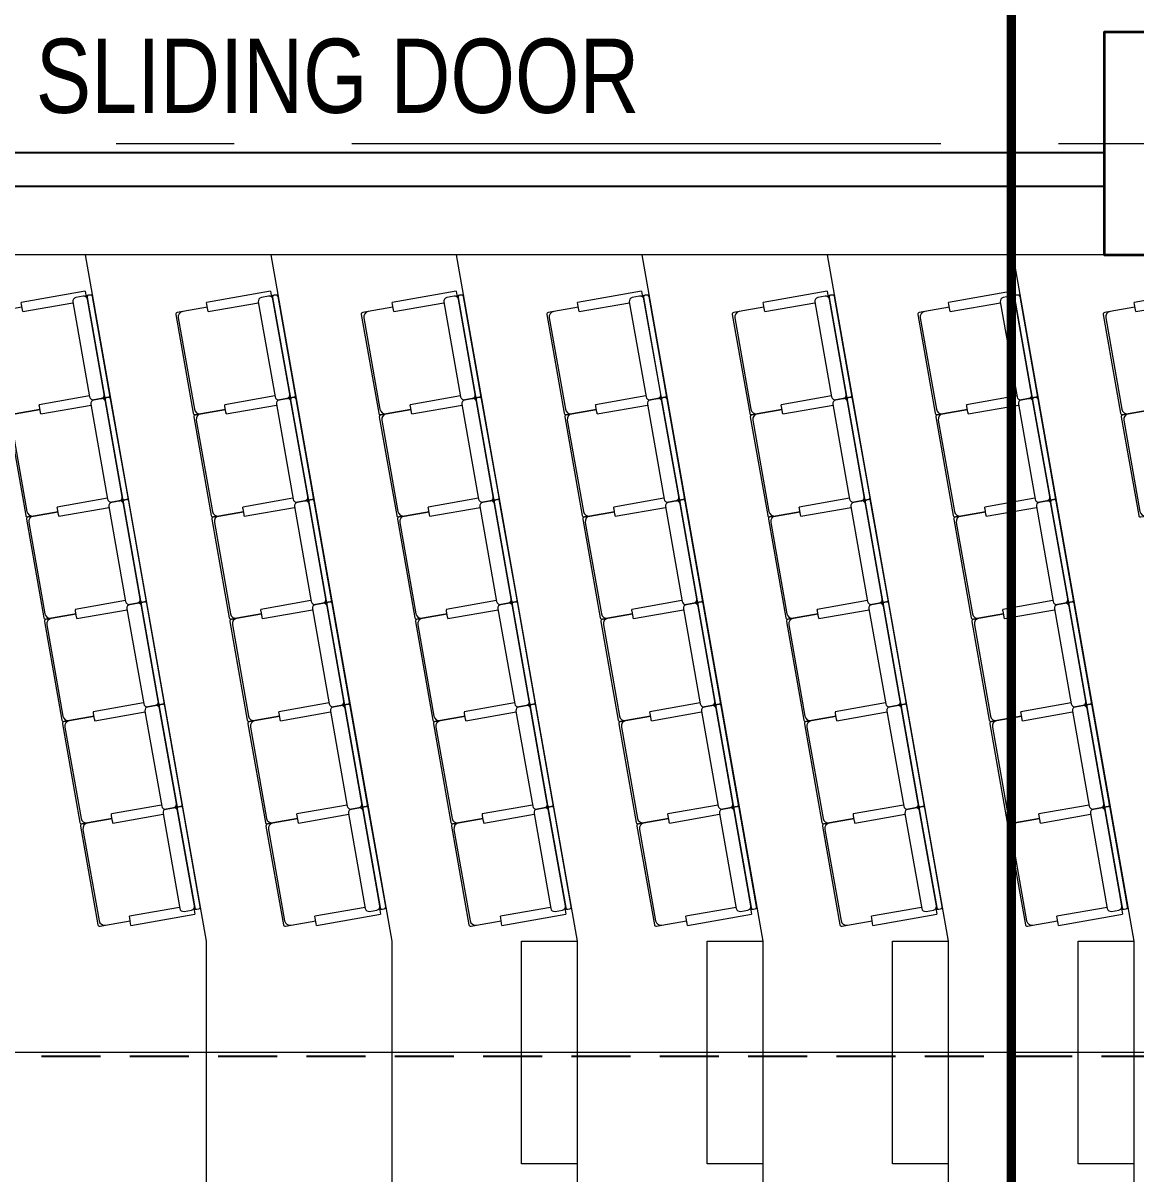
# Model space of a CAD drawing. Header units: millimetres. Extents: x 833576263 to 1668046980, y 817519639 to 1636103653.
# Drawn here: x 834008462 to 834014462, y 818074372 to 818080577 of the extents above; entities that cross this region are included whole.
import ezdxf

# ---------------------------------------------------------------- set-up
doc = ezdxf.new("R2010")
doc.units = ezdxf.units.MM
doc.header["$LTSCALE"] = 100
doc.header["$MEASUREMENT"] = 0
for name, pattern in [('R_LINE_SEC$0$CENTER', [50.8, 31.75, -6.35, 6.35, -6.35]), ('R_P_Grid$0$CENTER', [50.8, 31.75, -6.35, 6.35, -6.35]), ('R_P_LG$0$HIDDEN2', [4.7625, 3.175, -1.5875])]:
    doc.linetypes.add(name, pattern=pattern)
doc.layers.add('R_LINE_SEC$0$M-REFE', color=3, linetype='Continuous')
doc.layers.add('X-REF', color=7, linetype='Continuous')
for name, color, linetype, lineweight in [('R_P_Grid$0$RDA0251', 1, 'R_P_Grid$0$CENTER', 18), ('R_P_LG$0$RDA04011', 4, 'Continuous', 25), ('R_P_LG$0$RDA0624', 7, 'Continuous', 13), ('R_P_LG$0$RDA2202', 3, 'Continuous', 25), ('R_P_LG$0$RDA2301', 7, 'Continuous', 18), ('R_P_LG$0$RDA2804S', 2, 'Continuous', 35), ('R_P_LG$0$RDA7202', 1, 'Continuous', 13)]:
    doc.layers.add(name, color=color, linetype=linetype, lineweight=lineweight)
doc.layers.add('R_P_LG$0$D-MOE-REF', color=7, linetype='R_P_LG$0$HIDDEN2', true_color=0x9f7fff, plot=False)
doc.styles.add('R_P_LG$0$Arial', font='arial.ttf', dxfattribs={"width": 0.8})

# ---------------------------------------------------------------- blocks, each defined once
blk = doc.blocks.new('R_P_Grid')
at = {"layer": 'R_P_Grid$0$RDA0251'}
blk.add_line((833964515, 818079926.7), (834072885.2, 818079926.7), dxfattribs=at)
blk = doc.blocks.new('R_P_LG$0$P46A_FUNI_Lecture_seat - P46A_FUNI_Lecture_seat-V40-LG_F _5_000 Mpd_')
at = {"layer": 'R_P_LG$0$RDA7202'}
for p, q in [((-280, 270), (-280, 240)), ((270, 280), (-270, 280)), ((250, 270), (-250, 270)), ((280, 240), (280, 270)), ((-280, 240), (-280, 105)), ((280, 105), (280, 240)), ((-305, 105), (-305, -170)), ((-305, 105), (-303.7, 105)), ((-303.7, 105), (-302.1, 105)), ((-302.1, 105), (-297.6, 105)), ((-297.6, 105), (-295, 105)), ((-295, 105), (-265, 105)), ((-265, 105), (-262.4, 105)), ((-262.4, 105), (-260, 105)), ((-260, 105), (-257.9, 105)), ((-257.9, 105), (-255, 105)), ((-255, -170), (-255, 105)), ((255, 105), (255, -170)), ((255, 105), (257.9, 105)), ((257.9, 105), (260, 105)), ((260, 105), (262.4, 105)), ((262.4, 105), (265, 105)), ((265, 105), (295, 105)), ((295, 105), (297.6, 105)), ((297.6, 105), (300, 105)), ((300, 105), (302.1, 105)), ((302.1, 105), (303.7, 105)), ((303.7, 105), (305, 105)), ((305, -170), (305, 105)), ((260, -170), (-260, -170)), ((-273, -245), (-287, -245)), ((-280, -190), (-280, -230)), ((-280, -245), (-280, -260)), ((287, -245), (273, -245)), ((280, -230), (280, -190)), ((280, -260), (280, -245)), ((-280, -260), (-280, -270)), ((270, -250), (-270, -250)), ((-270, -280), (270, -280)), ((-260, -250), (260, -250)), ((280, -270), (280, -260))]:
    blk.add_line(p, q, dxfattribs=at)
for centre, start, end in [((-270, 270), 90, 180), ((270, 270), 0, 90), ((-270, -260), 90, 180), ((-270, -270), 180, 270), ((-270, -270), 180.00001, 270), ((270, -260), 0, 90), ((270, -270), 270, 0), ((270, -270), 285, 0)]:
    blk.add_arc(centre, 10, start, end, dxfattribs=at)
for centre, major_axis, start_param, end_param in [((-250, 240), (0, 30), 0, 1.570796), ((250, 240), (0, 30), 4.712389, 6.283185), ((-260, -190), (0, 20), 0, 1.570796), ((260, -190), (0, 20), 4.712389, 6.283185), ((-260, -230), (0, 20), 1.570796, 3.141593), ((-250, -240), (-2.5, 29.9), 1.655089, 1.953651), ((260, -230), (0, 20), 3.141593, 4.712389), ((250, -240), (6.6, 29.3), 4.490018, 4.766174)]:
    blk.add_ellipse(centre, major_axis=major_axis, ratio=1, start_param=start_param, end_param=end_param, dxfattribs=at)
blk = doc.blocks.new('R_P_LG$0$P46A_FUNI_Lecture_seat - P46A_FUNI_Lecture_seat-V44-LG_F _5_000 Mpd_')
at = {"layer": 'R_P_LG$0$RDA7202'}
for p, q in [((-280, 270), (-280, 240)), ((270, 280), (-270, 280)), ((250, 270), (-250, 270)), ((280, 240), (280, 270)), ((-280, 240), (-280, 105)), ((280, 105), (280, 240)), ((-305, 105), (-305, -170)), ((-305, 105), (-303.7, 105)), ((-303.7, 105), (-302.1, 105)), ((-302.1, 105), (-297.6, 105)), ((-297.6, 105), (-295, 105)), ((-295, 105), (-265, 105)), ((-265, 105), (-262.4, 105)), ((-262.4, 105), (-260, 105)), ((-260, 105), (-257.9, 105)), ((-257.9, 105), (-255, 105)), ((-255, -170), (-255, 105)), ((255, 105), (255, -170)), ((255, 105), (265, 105)), ((265, 105), (295, 105)), ((295, 105), (305, 105)), ((305, -245), (305, 105)), ((260, -170), (-260, -170)), ((-273, -245), (-287, -245)), ((-280, -190), (-280, -230)), ((-280, -245), (-280, -260)), ((295, -245), (273, -245)), ((280, -230), (280, -190)), ((280, -260), (280, -245)), ((305, -245), (295, -245)), ((-280, -260), (-280, -270)), ((270, -250), (-270, -250)), ((-270, -280), (270, -280)), ((-260, -250), (260, -250)), ((280, -270), (280, -260))]:
    blk.add_line(p, q, dxfattribs=at)
for centre, start, end in [((-270, 270), 90, 180), ((270, 270), 0, 90), ((-270, -260), 90, 180), ((-270, -270), 180, 270), ((-270, -270), 180.00001, 270), ((270, -260), 0, 90), ((270, -270), 270, 0), ((270, -270), 285, 0)]:
    blk.add_arc(centre, 10, start, end, dxfattribs=at)
for centre, major_axis, start_param, end_param in [((-250, 240), (0, 30), 0, 1.570796), ((250, 240), (0, 30), 4.712389, 6.283185), ((-260, -190), (0, 20), 0, 1.570796), ((260, -190), (0, 20), 4.712389, 6.283185), ((-260, -230), (0, 20), 1.570796, 3.141593), ((-250, -240), (-2.5, 29.9), 1.655089, 1.953651), ((260, -230), (0, 20), 3.141593, 4.712389), ((250, -240), (6.6, 29.3), 4.490018, 4.766174)]:
    blk.add_ellipse(centre, major_axis=major_axis, ratio=1, start_param=start_param, end_param=end_param, dxfattribs=at)
blk = doc.blocks.new('R_P_LG$0$P46A_FUNI_Lecture_seat - P46A_FUNI_Lecture_seat-V92-LG_F _5_000 Mpd_')
at = {"layer": 'R_P_LG$0$RDA7202'}
for p, q in [((-280, 270), (-280, 240)), ((270, 280), (-270, 280)), ((250, 270), (-250, 270)), ((280, 240), (280, 270)), ((-280, 240), (-280, 105)), ((280, 105), (280, 240)), ((-305, 105), (-305, -245)), ((-305, 105), (-295, 105)), ((-295, 105), (-265, 105)), ((-265, 105), (-255, 105)), ((-255, -170), (-255, 105)), ((255, 105), (255, -170)), ((255, 105), (257.9, 105)), ((257.9, 105), (260, 105)), ((260, 105), (262.4, 105)), ((262.4, 105), (265, 105)), ((265, 105), (295, 105)), ((295, 105), (297.6, 105)), ((297.6, 105), (302.1, 105)), ((302.1, 105), (303.7, 105)), ((303.7, 105), (305, 105)), ((305, -170), (305, 105)), ((260, -170), (-260, -170)), ((-295, -245), (-305, -245)), ((-273, -245), (-295, -245)), ((-280, -190), (-280, -230)), ((-280, -245), (-280, -260)), ((287, -245), (273, -245)), ((280, -230), (280, -190)), ((280, -260), (280, -245)), ((-280, -260), (-280, -270)), ((270, -250), (-270, -250)), ((-270, -280), (270, -280)), ((-260, -250), (260, -250)), ((280, -270), (280, -260))]:
    blk.add_line(p, q, dxfattribs=at)
for centre, radius, start, end in [((-270, 270), 10, 90, 180), ((270, 270), 10, 0, 90), ((-250, -240), 30, 189.65926, 206.76557), ((-270, -260), 10, 90, 180), ((-270, -270), 10, 180, 270), ((-270, -270), 10, 180, 270), ((270, -260), 10, 0, 90), ((270, -270), 10, 270, 0), ((270, -270), 10, 285, 0)]:
    blk.add_arc(centre, radius, start, end, dxfattribs=at)
for centre, major_axis, start_param, end_param in [((-250, 240), (0, 30), 0, 1.570796), ((250, 240), (0, 30), 4.712389, 6.283185), ((-260, -190), (0, 20), 0, 1.570796), ((260, -190), (0, 20), 4.712389, 6.283185), ((-260, -230), (0, 20), 1.570796, 3.141593), ((260, -230), (0, 20), 3.141593, 4.712389), ((250, -240), (6.6, 29.3), 4.490018, 4.766174)]:
    blk.add_ellipse(centre, major_axis=major_axis, ratio=1, start_param=start_param, end_param=end_param, dxfattribs=at)
blk = doc.blocks.new('R_P_LG$0$P46A_FUNI_Lecture_seat - P46A_FUNI_Lecture_seat-V95-LG_F _5_000 Mpd_')
at = {"layer": 'R_P_LG$0$RDA7202'}
for p, q in [((-280, 270), (-280, 240)), ((270, 280), (-270, 280)), ((250, 270), (-250, 270)), ((280, 240.6), (280, 270)), ((-280, 240), (-280, 105)), ((280, 105), (280, 240)), ((-305, 105), (-305, -170)), ((-305, 105), (-303.7, 105)), ((-303.7, 105), (-302.1, 105)), ((-302.1, 105), (-300, 105)), ((-300, 105), (-297.6, 105)), ((-297.6, 105), (-295, 105)), ((-295, 105), (-265, 105)), ((-265, 105), (-262.4, 105)), ((-262.4, 105), (-260, 105)), ((-260, 105), (-257.9, 105)), ((-257.9, 105), (-255, 105)), ((-255, -170), (-255, 105)), ((255, 105), (255, -170)), ((255, 105), (257.9, 105)), ((257.9, 105), (260, 105)), ((260, 105), (262.4, 105)), ((262.4, 105), (265, 105)), ((265, 105), (295, 105)), ((295, 105), (297.6, 105)), ((297.6, 105), (302.1, 105)), ((302.1, 105), (303.7, 105)), ((303.7, 105), (305, 105)), ((305, -170), (305, 105)), ((260, -170), (-260, -170)), ((-273, -245), (-287, -245)), ((-280, -190), (-280, -230)), ((-280, -245), (-280, -260)), ((287, -245), (273, -245)), ((280, -230), (280, -190)), ((280, -260), (280, -245)), ((-280, -260), (-280, -270)), ((270, -250), (-270, -250)), ((-270, -280), (270, -280)), ((-260, -250), (260, -250)), ((280, -270), (280, -260))]:
    blk.add_line(p, q, dxfattribs=at)
for centre, start, end in [((-270, 270), 90, 180), ((270, 270), 0, 90), ((-270, -260), 90, 180), ((-270, -270), 180, 270), ((-270, -270), 180.00001, 270), ((270, -260), 0, 90), ((270, -270), 270, 0), ((270, -270), 285, 0)]:
    blk.add_arc(centre, 10, start, end, dxfattribs=at)
for centre, major_axis, start_param, end_param in [((-250, 240), (0, 30), 0, 1.570796), ((250, 240), (0, 30), 4.712389, 6.283185), ((-260, -190), (0, 20), 0, 1.570796), ((260, -190), (0, 20), 4.712389, 6.283185), ((-260, -230), (0, 20), 1.570796, 3.141593), ((-250, -240), (-2.5, 29.9), 1.655089, 1.953651), ((260, -230), (0, 20), 3.141593, 4.712389), ((250, -240), (6.6, 29.3), 4.490018, 4.766174)]:
    blk.add_ellipse(centre, major_axis=major_axis, ratio=1, start_param=start_param, end_param=end_param, dxfattribs=at)
blk = doc.blocks.new('R_P_LG$0$P46A_FUNI_Lecture_seat - P46A_FUNI_Lecture_seat-V96-LG_F _5_000 Mpd_')
at = {"layer": 'R_P_LG$0$RDA7202'}
for p, q in [((-280, 270), (-280, 240.6)), ((270, 280), (-270, 280)), ((250, 270), (-250, 270)), ((280, 240), (280, 270)), ((-280, 240), (-280, 105)), ((280, 105), (280, 240)), ((-305, 105), (-305, -170)), ((-305, 105), (-303.7, 105)), ((-303.7, 105), (-302.1, 105)), ((-302.1, 105), (-300, 105)), ((-300, 105), (-297.6, 105)), ((-297.6, 105), (-295, 105)), ((-295, 105), (-265, 105)), ((-265, 105), (-262.4, 105)), ((-262.4, 105), (-260, 105)), ((-260, 105), (-257.9, 105)), ((-257.9, 105), (-255, 105)), ((-255, -170), (-255, 105)), ((255, 105), (255, -170)), ((255, 105), (257.9, 105)), ((257.9, 105), (260, 105)), ((260, 105), (262.4, 105)), ((262.4, 105), (265, 105)), ((265, 105), (295, 105)), ((295, 105), (297.6, 105)), ((297.6, 105), (302.1, 105)), ((302.1, 105), (303.7, 105)), ((303.7, 105), (305, 105)), ((305, -170), (305, 105)), ((260, -170), (-260, -170)), ((-273, -245), (-287, -245)), ((-280, -190), (-280, -230)), ((-280, -245), (-280, -260)), ((287, -245), (273, -245)), ((280, -230), (280, -190)), ((280, -260), (280, -245)), ((-280, -260), (-280, -270)), ((270, -250), (-270, -250)), ((-270, -280), (270, -280)), ((-260, -250), (260, -250)), ((280, -270), (280, -260))]:
    blk.add_line(p, q, dxfattribs=at)
for centre, start, end in [((-270, 270), 90, 180), ((270, 270), 0, 90), ((-270, -260), 90, 180), ((-270, -270), 180, 270), ((-270, -270), 180.00001, 270), ((270, -260), 0, 90), ((270, -270), 270, 0), ((270, -270), 285, 0)]:
    blk.add_arc(centre, 10, start, end, dxfattribs=at)
for centre, major_axis, start_param, end_param in [((-250, 240), (0, 30), 0, 1.570796), ((250, 240), (0, 30), 4.712389, 6.283185), ((-260, -190), (0, 20), 0, 1.570796), ((260, -190), (0, 20), 4.712389, 6.283185), ((-260, -230), (0, 20), 1.570796, 3.141593), ((-250, -240), (-2.5, 29.9), 1.655089, 1.953651), ((260, -230), (0, 20), 3.141593, 4.712389), ((250, -240), (6.6, 29.3), 4.490018, 4.766174)]:
    blk.add_ellipse(centre, major_axis=major_axis, ratio=1, start_param=start_param, end_param=end_param, dxfattribs=at)
blk = doc.blocks.new('R_P_LG$0$P46A_FUNI_Lecture_seat - P46A_FUNI_Lecture_seat-V94-LG_F _5_000 Mpd_')
at = {"layer": 'R_P_LG$0$RDA7202'}
for p, q in [((-280, 270), (-280, 240)), ((270, 280), (-270, 280)), ((250, 270), (-250, 270)), ((280, 240), (280, 270)), ((-280, 240), (-280, 105)), ((280, 105), (280, 240)), ((-305, 105), (-305, -170)), ((-305, 105), (-303.7, 105)), ((-303.7, 105), (-302.1, 105)), ((-302.1, 105), (-300, 105)), ((-300, 105), (-297.6, 105)), ((-297.6, 105), (-295, 105)), ((-295, 105), (-265, 105)), ((-265, 105), (-262.4, 105)), ((-262.4, 105), (-260, 105)), ((-260, 105), (-257.9, 105)), ((-257.9, 105), (-255, 105)), ((-255, -170), (-255, 105)), ((255, 105), (255, -170)), ((255, 105), (257.9, 105)), ((257.9, 105), (260, 105)), ((260, 105), (262.4, 105)), ((262.4, 105), (265, 105)), ((265, 105), (295, 105)), ((295, 105), (297.6, 105)), ((297.6, 105), (302.1, 105)), ((302.1, 105), (303.7, 105)), ((303.7, 105), (305, 105)), ((305, -170), (305, 105)), ((260, -170), (-260, -170)), ((-273, -245), (-287, -245)), ((-280, -190), (-280, -230)), ((-280, -245), (-280, -260)), ((287, -245), (273, -245)), ((280, -230), (280, -190)), ((280, -260), (280, -245)), ((-280, -260), (-280, -270)), ((270, -250), (-270, -250)), ((-270, -280), (270, -280)), ((-260, -250), (260, -250)), ((280, -270), (280, -260))]:
    blk.add_line(p, q, dxfattribs=at)
for centre, start, end in [((-270, 270), 90, 180), ((270, 270), 0, 90), ((-270, -260), 90, 180), ((-270, -270), 180, 270), ((-270, -270), 180.00001, 270), ((270, -260), 0, 90), ((270, -270), 270, 0), ((270, -270), 285, 0)]:
    blk.add_arc(centre, 10, start, end, dxfattribs=at)
for centre, major_axis, start_param, end_param in [((-250, 240), (0, 30), 0, 1.570796), ((250, 240), (0, 30), 4.712389, 6.283185), ((-260, -190), (0, 20), 0, 1.570796), ((260, -190), (0, 20), 4.712389, 6.283185), ((-260, -230), (0, 20), 1.570796, 3.141593), ((-250, -240), (-2.5, 29.9), 1.655089, 1.953651), ((260, -230), (0, 20), 3.141593, 4.712389), ((250, -240), (6.6, 29.3), 4.490018, 4.766174)]:
    blk.add_ellipse(centre, major_axis=major_axis, ratio=1, start_param=start_param, end_param=end_param, dxfattribs=at)
blk = doc.blocks.new('R_P_LG$0$P46A_FUNI_Lecture_seat - P46A_FUNI_Lecture_seat-V39-LG_F _5_000 Mpd_')
at = {"layer": 'R_P_LG$0$RDA7202'}
for p, q in [((-280, 270), (-280, 240)), ((270, 280), (-270, 280)), ((250, 270), (-250, 270)), ((280, 240), (280, 270)), ((-280, 240), (-280, 105)), ((280, 105), (280, 240)), ((-305, 105), (-305, -170)), ((-305, 105), (-303.7, 105)), ((-303.7, 105), (-302.1, 105)), ((-302.1, 105), (-300, 105)), ((-300, 105), (-297.6, 105)), ((-297.6, 105), (-295, 105)), ((-295, 105), (-265, 105)), ((-265, 105), (-262.4, 105)), ((-262.4, 105), (-260, 105)), ((-260, 105), (-257.9, 105)), ((-257.9, 105), (-255, 105)), ((-255, -170), (-255, 105)), ((255, 105), (255, -170)), ((255, 105), (265, 105)), ((265, 105), (295, 105)), ((295, 105), (305, 105)), ((305, -245), (305, 105)), ((260, -170), (-260, -170)), ((-273, -245), (-287, -245)), ((-280, -190), (-280, -230)), ((-280, -245), (-280, -260)), ((295, -245), (273, -245)), ((280, -230), (280, -190)), ((280, -260), (280, -245)), ((305, -245), (295, -245)), ((-280, -260), (-280, -270)), ((270, -250), (-270, -250)), ((-270, -280), (270, -280)), ((-260, -250), (260, -250)), ((280, -270), (280, -260))]:
    blk.add_line(p, q, dxfattribs=at)
for centre, start, end in [((-270, 270), 90, 180), ((270, 270), 0, 90), ((-270, -260), 90, 180), ((-270, -270), 180, 270), ((-270, -270), 180.00001, 270), ((270, -260), 0, 90), ((270, -270), 270, 0), ((270, -270), 285, 0)]:
    blk.add_arc(centre, 10, start, end, dxfattribs=at)
for centre, major_axis, start_param, end_param in [((-250, 240), (0, 30), 0, 1.570796), ((250, 240), (0, 30), 4.712389, 6.283185), ((-260, -190), (0, 20), 0, 1.570796), ((260, -190), (0, 20), 4.712389, 6.283185), ((-260, -230), (0, 20), 1.570796, 3.141593), ((-250, -240), (-2.5, 29.9), 1.655089, 1.953651), ((260, -230), (0, 20), 3.141593, 4.712389), ((250, -240), (6.6, 29.3), 4.490018, 4.766174)]:
    blk.add_ellipse(centre, major_axis=major_axis, ratio=1, start_param=start_param, end_param=end_param, dxfattribs=at)
blk = doc.blocks.new('R_P_LG$0$P46A_FUNI_Lecture_seat - P46A_FUNI_Lecture_seat-3327715-LG_F _5_000 Mpd_')
at = {"layer": 'R_P_LG$0$RDA7202'}
for p, q in [((-280, 270), (-280, 240)), ((270, 280), (-270, 280)), ((250, 270), (-250, 270)), ((280, 240), (280, 270)), ((-280, 240), (-280, 105)), ((280, 105), (280, 240)), ((-305, 105), (-305, -245)), ((-305, 105), (-295, 105)), ((-295, 105), (-265, 105)), ((-265, 105), (-255, 105)), ((-255, -170), (-255, 105)), ((255, 105), (255, -170)), ((255, 105), (257.9, 105)), ((257.9, 105), (260, 105)), ((260, 105), (262.4, 105)), ((262.4, 105), (265, 105)), ((265, 105), (295, 105)), ((295, 105), (297.6, 105)), ((297.6, 105), (300, 105)), ((300, 105), (302.1, 105)), ((302.1, 105), (303.7, 105)), ((303.7, 105), (305, 105)), ((305, -170), (305, 105)), ((260, -170), (-260, -170)), ((-295, -245), (-305, -245)), ((-273, -245), (-295, -245)), ((-280, -190), (-280, -230)), ((-280, -245), (-280, -260)), ((287, -245), (273, -245)), ((280, -230), (280, -190)), ((280, -260), (280, -245)), ((-280, -260), (-280, -270)), ((270, -250), (-270, -250)), ((-270, -280), (270, -280)), ((-260, -250), (260, -250)), ((280, -270), (280, -260))]:
    blk.add_line(p, q, dxfattribs=at)
for centre, radius, start, end in [((-270, 270), 10, 90, 180), ((270, 270), 10, 0, 90), ((-250, -240), 30, 189.65926, 206.76557), ((-270, -260), 10, 90, 180), ((-270, -270), 10, 180, 270), ((-270, -270), 10, 180, 270), ((270, -260), 10, 0, 90), ((270, -270), 10, 270, 0), ((270, -270), 10, 285, 0)]:
    blk.add_arc(centre, radius, start, end, dxfattribs=at)
for centre, major_axis, start_param, end_param in [((-250, 240), (0, 30), 0, 1.570796), ((250, 240), (0, 30), 4.712389, 6.283185), ((-260, -190), (0, 20), 0, 1.570796), ((260, -190), (0, 20), 4.712389, 6.283185), ((-260, -230), (0, 20), 1.570796, 3.141593), ((260, -230), (0, 20), 3.141593, 4.712389), ((250, -240), (6.6, 29.3), 4.490018, 4.766174)]:
    blk.add_ellipse(centre, major_axis=major_axis, ratio=1, start_param=start_param, end_param=end_param, dxfattribs=at)
blk = doc.blocks.new('R_P_LG$0$P46A_FUNI_Lecture_seat - P46A_FUNI_Lecture_seat-V97-LG_F _5_000 Mpd_')
at = {"layer": 'R_P_LG$0$RDA7202'}
for p, q in [((-280, 270), (-280, 240)), ((270, 280), (-270, 280)), ((250, 270), (-250, 270)), ((280, 240), (280, 270)), ((-280, 240), (-280, 105)), ((280, 105), (280, 240)), ((-305, 105), (-305, -170)), ((-305, 105), (-303.7, 105)), ((-303.7, 105), (-302.1, 105)), ((-302.1, 105), (-300, 105)), ((-300, 105), (-295, 105)), ((-295, 105), (-265, 105)), ((-265, 105), (-262.4, 105)), ((-262.4, 105), (-260, 105)), ((-260, 105), (-257.9, 105)), ((-257.9, 105), (-255, 105)), ((-255, -170), (-255, 105)), ((255, 105), (255, -170)), ((255, 105), (257.9, 105)), ((257.9, 105), (260, 105)), ((260, 105), (262.4, 105)), ((262.4, 105), (265, 105)), ((265, 105), (295, 105)), ((295, 105), (297.6, 105)), ((297.6, 105), (300, 105)), ((300, 105), (302.1, 105)), ((302.1, 105), (303.7, 105)), ((303.7, 105), (305, 105)), ((305, -170), (305, 105)), ((260, -170), (-260, -170)), ((-273, -245), (-287, -245)), ((-280, -190), (-280, -230)), ((-280, -245), (-280, -260)), ((287, -245), (273, -245)), ((280, -230), (280, -190)), ((280, -260), (280, -245)), ((-280, -260), (-280, -270)), ((270, -250), (-270, -250)), ((-270, -280), (270, -280)), ((-260, -250), (260, -250)), ((280, -270), (280, -260))]:
    blk.add_line(p, q, dxfattribs=at)
for centre, start, end in [((-270, 270), 90, 180), ((270, 270), 0, 90), ((-270, -260), 90, 180), ((-270, -270), 180, 270), ((-270, -270), 180.00001, 270), ((270, -260), 0, 90), ((270, -270), 270, 0), ((270, -270), 285, 0)]:
    blk.add_arc(centre, 10, start, end, dxfattribs=at)
for centre, major_axis, start_param, end_param in [((-250, 240), (0, 30), 0, 1.570796), ((250, 240), (0, 30), 4.712389, 6.283185), ((-260, -190), (0, 20), 0, 1.570796), ((260, -190), (0, 20), 4.712389, 6.283185), ((-260, -230), (0, 20), 1.570796, 3.141593), ((-250, -240), (-2.5, 29.9), 1.655089, 1.953651), ((260, -230), (0, 20), 3.141593, 4.712389), ((250, -240), (6.6, 29.3), 4.490018, 4.766174)]:
    blk.add_ellipse(centre, major_axis=major_axis, ratio=1, start_param=start_param, end_param=end_param, dxfattribs=at)
blk = doc.blocks.new('R_P_LG$0$P46A_FUNI_Lecture_seat - P46A_FUNI_Lecture_seat-V98-LG_F _5_000 Mpd_')
at = {"layer": 'R_P_LG$0$RDA7202'}
for p, q in [((-280, 270), (-280, 240)), ((270, 280), (-270, 280)), ((250, 270), (-250, 270)), ((280, 240), (280, 270)), ((-280, 240), (-280, 105)), ((280, 105), (280, 240)), ((-305, 105), (-305, -170)), ((-305, 105), (-303.7, 105)), ((-303.7, 105), (-302.1, 105)), ((-302.1, 105), (-300, 105)), ((-300, 105), (-295, 105)), ((-295, 105), (-265, 105)), ((-265, 105), (-262.4, 105)), ((-262.4, 105), (-260, 105)), ((-260, 105), (-257.9, 105)), ((-257.9, 105), (-255, 105)), ((-255, -170), (-255, 105)), ((255, 105), (255, -170)), ((255, 105), (265, 105)), ((265, 105), (295, 105)), ((295, 105), (305, 105)), ((305, -245), (305, 105)), ((260, -170), (-260, -170)), ((-273, -245), (-287, -245)), ((-280, -190), (-280, -230)), ((-280, -245), (-280, -260)), ((295, -245), (273, -245)), ((280, -230), (280, -190)), ((280, -260), (280, -245)), ((305, -245), (295, -245)), ((-280, -260), (-280, -270)), ((270, -250), (-270, -250)), ((-270, -280), (270, -280)), ((-260, -250), (260, -250)), ((280, -270), (280, -260))]:
    blk.add_line(p, q, dxfattribs=at)
for centre, start, end in [((-270, 270), 90, 180), ((270, 270), 0, 90), ((-270, -260), 90, 180), ((-270, -270), 180, 270), ((-270, -270), 180.00001, 270), ((270, -260), 0, 90), ((270, -270), 270, 0), ((270, -270), 285, 0)]:
    blk.add_arc(centre, 10, start, end, dxfattribs=at)
for centre, major_axis, start_param, end_param in [((-250, 240), (0, 30), 0, 1.570796), ((250, 240), (0, 30), 4.712389, 6.283185), ((-260, -190), (0, 20), 0, 1.570796), ((260, -190), (0, 20), 4.712389, 6.283185), ((-260, -230), (0, 20), 1.570796, 3.141593), ((-250, -240), (-2.5, 29.9), 1.655089, 1.953651), ((260, -230), (0, 20), 3.141593, 4.712389), ((250, -240), (6.6, 29.3), 4.490018, 4.766174)]:
    blk.add_ellipse(centre, major_axis=major_axis, ratio=1, start_param=start_param, end_param=end_param, dxfattribs=at)
blk = doc.blocks.new('R_P_LG')
at = {"layer": 'R_P_LG$0$RDA0624', "lineweight": 18}
h = blk.add_hatch(dxfattribs=at)
h.set_pattern_fill('DOTS', color=4, scale=90, angle=45, style=0)
h.set_pattern_definition([(45, (0, 0), (-50.513940681, 151.541822043), [0, -142.875])])
edge = h.paths.add_edge_path()
edge.add_arc((834065390, 818020126.7), 13000, 75, 90)
edge.add_line((834065390, 818033126.7), (833989233.5977, 818033126.7))
edge.add_arc((833989233.5977, 818040126.7), 7000, 227.47847394, 269.99999999, ccw=False)
edge.add_line((833984502.5276, 818034967.5358), (833978583.9299, 818040395.0234))
edge.add_arc((833983315, 818045554.1877), 7000, 180, 227.47847394, ccw=False)
edge.add_line((833976315, 818045554.1877), (833976315, 818098726.7))
edge.add_arc((833983314.9761, 818098726.7099), 6999.9761, 115.841715, 180.00008101, ccw=False)
edge.add_line((833980263.7812, 818105026.7), (834002230.1033, 818105026.7))
edge.add_line((834002230.1033, 818105026.7), (834002230.4132, 818116699.7))
edge.add_line((834002230.4132, 818116699.7), (833958315, 818116699.7))
edge.add_line((833958315, 818116699.7), (833958315, 818110699.7))
edge.add_line((833958315, 818110699.7), (833963315, 818110699.7))
edge.add_arc((833963315, 818103699.7), 7000, 0, 90, ccw=False)
edge.add_line((833970315, 818103699.7), (833970315, 818045554.1877))
edge.add_arc((833983315, 818045554.1877), 13000, 180, 227.47847393)
edge.add_line((833974528.727, 818035972.8826), (833980447.3247, 818030545.395))
edge.add_arc((833989233.5977, 818040126.7), 13000, 227.47847393, 270)
edge.add_line((833989233.5977, 818027126.7), (834065245.1822, 818027126.7))
edge.add_arc((834065245.1822, 818019026.7), 8100, 75, 90, ccw=False)
edge.add_line((834067341.6165, 818026850.6992), (834090782.7579, 818020569.6643))
edge.add_arc((834094147.4055, 818033126.7), 13000, 255, 270)
edge.add_line((834094147.4055, 818020126.7), (834118759.2741, 818020126.7))
edge.add_arc((834118759.2741, 818033126.7), 13000, 270, 282.26165437)
edge.add_line((834121520.1679, 818020423.257), (834124956.9903, 818021170.1963))
edge.add_arc((834126677.2395, 818013254.9741), 8100, 20.44433993, 102.26165437, ccw=False)
edge.add_arc((834190761.1764, 818035930.696), 59878.7776, 183.670517332, 199.356395537, ccw=False)
edge.add_line((834131005.2286, 818032097.3284), (834127870.7181, 818029996.4247))
edge.add_line((834127870.7181, 818029996.4247), (834126362.9837, 818029715.8154))
edge.add_arc((834117071.8823, 818047426.7), 20000, 270, 297.68143099, ccw=False)
edge.add_line((834117071.8823, 818027426.7), (834089164.0869, 818027426.7))
edge.add_arc((834089164.0869, 818033426.7), 6000, 255.00000001, 270, ccw=False)
edge.add_line((834087611.1726, 818027631.1451), (834068754.6476, 818032683.7357))
at = {"layer": 'R_P_LG$0$D-MOE-REF'}
blk.add_lwpolyline([(834003323.1413, 818075006.8272), (834025840, 818075006.8272), (834029365.4264, 818076658.4019), (834029365.4264, 818080826.7), (834025665, 818081556.7), (834025365, 818081556.7)], dxfattribs=at)
at = {"layer": 'R_P_LG$0$RDA2202'}
for p, q in [((834014290, 818079876.7), (834007040, 818079876.7)), ((834007040, 818079696.7), (834014290, 818079696.7))]:
    blk.add_line(p, q, dxfattribs=at)
at = {"layer": 'R_P_LG$0$RDA2301'}
for p, q in [((834014290, 818079326.7), (834007040, 818079326.7)), ((834008797.5902, 818079326.7), (834009450, 818075626.7)), ((834009797.5902, 818079326.7), (834010450, 818075626.7)), ((834010797.5902, 818079326.7), (834011450, 818075626.7)), ((834011797.5902, 818079326.7), (834012450, 818075626.7)), ((834012797.5902, 818079326.7), (834013450, 818075626.7)), ((834013797.5902, 818079326.7), (834014450, 818075626.7)), ((834009450, 818075626.7), (834009450, 818065676.7)), ((834010450, 818075626.7), (834010450, 818065676.7)), ((834011150, 818074426.7), (834011150, 818075626.7)), ((834011150, 818075626.7), (834011450, 818075626.7)), ((834011450, 818075626.7), (834011450, 818065676.7)), ((834012150, 818074426.7), (834012150, 818075626.7)), ((834012150, 818075626.7), (834012450, 818075626.7)), ((834012450, 818075626.7), (834012450, 818065676.7)), ((834013150, 818074426.7), (834013150, 818075626.7)), ((834013150, 818075626.7), (834013450, 818075626.7)), ((834013450, 818075626.7), (834013450, 818065676.7)), ((834014150, 818074426.7), (834014150, 818075626.7)), ((834014150, 818075626.7), (834014450, 818075626.7)), ((834014450, 818075626.7), (834014450, 818065676.7)), ((834021450, 818075026.7), (834006450, 818075026.7)), ((834011450, 818074426.7), (834011150, 818074426.7)), ((834012450, 818074426.7), (834012150, 818074426.7)), ((834013450, 818074426.7), (834013150, 818074426.7)), ((834014450, 818074426.7), (834014150, 818074426.7))]:
    blk.add_line(p, q, dxfattribs=at)
at = {"layer": 'R_P_LG$0$RDA2804S'}
blk.add_lwpolyline([(834015490, 818080526.7), (834014290, 818080526.7), (834014290, 818079326.7), (834015490, 818079326.7)], close=True, dxfattribs=at)
at = {"layer": 'R_P_LG$0$RDA7202', "rotation": 99.99999998753445}
for name, p in [('R_P_LG$0$P46A_FUNI_Lecture_seat - P46A_FUNI_Lecture_seat-V98-LG_F _5_000 Mpd_', (834008608.3037, 818078787.7412)), ('R_P_LG$0$P46A_FUNI_Lecture_seat - P46A_FUNI_Lecture_seat-V98-LG_F _5_000 Mpd_', (834009608.3037, 818078787.7412)), ('R_P_LG$0$P46A_FUNI_Lecture_seat - P46A_FUNI_Lecture_seat-V98-LG_F _5_000 Mpd_', (834010608.3037, 818078787.7412)), ('R_P_LG$0$P46A_FUNI_Lecture_seat - P46A_FUNI_Lecture_seat-V44-LG_F _5_000 Mpd_', (834011608.3037, 818078787.7412)), ('R_P_LG$0$P46A_FUNI_Lecture_seat - P46A_FUNI_Lecture_seat-V39-LG_F _5_000 Mpd_', (834012608.3037, 818078787.7412)), ('R_P_LG$0$P46A_FUNI_Lecture_seat - P46A_FUNI_Lecture_seat-V39-LG_F _5_000 Mpd_', (834013608.3037, 818078787.7412)), ('R_P_LG$0$P46A_FUNI_Lecture_seat - P46A_FUNI_Lecture_seat-V44-LG_F _5_000 Mpd_', (834014608.3037, 818078787.7412)), ('R_P_LG$0$P46A_FUNI_Lecture_seat - P46A_FUNI_Lecture_seat-V97-LG_F _5_000 Mpd_', (834008705.5467, 818078236.2489)), ('R_P_LG$0$P46A_FUNI_Lecture_seat - P46A_FUNI_Lecture_seat-V97-LG_F _5_000 Mpd_', (834009705.5467, 818078236.2489)), ('R_P_LG$0$P46A_FUNI_Lecture_seat - P46A_FUNI_Lecture_seat-V97-LG_F _5_000 Mpd_', (834010705.5467, 818078236.2489)), ('R_P_LG$0$P46A_FUNI_Lecture_seat - P46A_FUNI_Lecture_seat-V40-LG_F _5_000 Mpd_', (834011705.5467, 818078236.2489)), ('R_P_LG$0$P46A_FUNI_Lecture_seat - P46A_FUNI_Lecture_seat-V94-LG_F _5_000 Mpd_', (834012705.5467, 818078236.2489)), ('R_P_LG$0$P46A_FUNI_Lecture_seat - P46A_FUNI_Lecture_seat-V94-LG_F _5_000 Mpd_', (834013705.5467, 818078236.2489)), ('R_P_LG$0$P46A_FUNI_Lecture_seat - P46A_FUNI_Lecture_seat-V40-LG_F _5_000 Mpd_', (834014705.5467, 818078236.2489)), ('R_P_LG$0$P46A_FUNI_Lecture_seat - P46A_FUNI_Lecture_seat-V97-LG_F _5_000 Mpd_', (834008802.7896, 818077684.7565)), ('R_P_LG$0$P46A_FUNI_Lecture_seat - P46A_FUNI_Lecture_seat-V97-LG_F _5_000 Mpd_', (834009802.7896, 818077684.7565)), ('R_P_LG$0$P46A_FUNI_Lecture_seat - P46A_FUNI_Lecture_seat-V97-LG_F _5_000 Mpd_', (834010802.7896, 818077684.7565)), ('R_P_LG$0$P46A_FUNI_Lecture_seat - P46A_FUNI_Lecture_seat-V40-LG_F _5_000 Mpd_', (834011802.7896, 818077684.7565)), ('R_P_LG$0$P46A_FUNI_Lecture_seat - P46A_FUNI_Lecture_seat-V94-LG_F _5_000 Mpd_', (834012802.7896, 818077684.7565)), ('R_P_LG$0$P46A_FUNI_Lecture_seat - P46A_FUNI_Lecture_seat-V94-LG_F _5_000 Mpd_', (834013802.7896, 818077684.7565)), ('R_P_LG$0$P46A_FUNI_Lecture_seat - P46A_FUNI_Lecture_seat-V97-LG_F _5_000 Mpd_', (834008900.0326, 818077133.2642)), ('R_P_LG$0$P46A_FUNI_Lecture_seat - P46A_FUNI_Lecture_seat-V97-LG_F _5_000 Mpd_', (834009900.0326, 818077133.2642)), ('R_P_LG$0$P46A_FUNI_Lecture_seat - P46A_FUNI_Lecture_seat-V97-LG_F _5_000 Mpd_', (834010900.0326, 818077133.2642)), ('R_P_LG$0$P46A_FUNI_Lecture_seat - P46A_FUNI_Lecture_seat-V40-LG_F _5_000 Mpd_', (834011900.0326, 818077133.2642)), ('R_P_LG$0$P46A_FUNI_Lecture_seat - P46A_FUNI_Lecture_seat-V94-LG_F _5_000 Mpd_', (834012900.0326, 818077133.2642)), ('R_P_LG$0$P46A_FUNI_Lecture_seat - P46A_FUNI_Lecture_seat-V96-LG_F _5_000 Mpd_', (834013900.0326, 818077133.2642)), ('R_P_LG$0$P46A_FUNI_Lecture_seat - P46A_FUNI_Lecture_seat-V97-LG_F _5_000 Mpd_', (834008997.2756, 818076581.7719)), ('R_P_LG$0$P46A_FUNI_Lecture_seat - P46A_FUNI_Lecture_seat-V97-LG_F _5_000 Mpd_', (834009997.2756, 818076581.7719)), ('R_P_LG$0$P46A_FUNI_Lecture_seat - P46A_FUNI_Lecture_seat-V97-LG_F _5_000 Mpd_', (834010997.2756, 818076581.7719)), ('R_P_LG$0$P46A_FUNI_Lecture_seat - P46A_FUNI_Lecture_seat-V40-LG_F _5_000 Mpd_', (834011997.2756, 818076581.7719)), ('R_P_LG$0$P46A_FUNI_Lecture_seat - P46A_FUNI_Lecture_seat-V94-LG_F _5_000 Mpd_', (834012997.2756, 818076581.7719)), ('R_P_LG$0$P46A_FUNI_Lecture_seat - P46A_FUNI_Lecture_seat-V95-LG_F _5_000 Mpd_', (834013997.2756, 818076581.7719)), ('R_P_LG$0$P46A_FUNI_Lecture_seat - P46A_FUNI_Lecture_seat-3327715-LG_F _5_000 Mpd_', (834009094.5186, 818076030.2795)), ('R_P_LG$0$P46A_FUNI_Lecture_seat - P46A_FUNI_Lecture_seat-3327715-LG_F _5_000 Mpd_', (834010094.5186, 818076030.2795)), ('R_P_LG$0$P46A_FUNI_Lecture_seat - P46A_FUNI_Lecture_seat-3327715-LG_F _5_000 Mpd_', (834011094.5186, 818076030.2795)), ('R_P_LG$0$P46A_FUNI_Lecture_seat - P46A_FUNI_Lecture_seat-3327715-LG_F _5_000 Mpd_', (834012094.5186, 818076030.2795)), ('R_P_LG$0$P46A_FUNI_Lecture_seat - P46A_FUNI_Lecture_seat-V92-LG_F _5_000 Mpd_', (834013094.5186, 818076030.2795)), ('R_P_LG$0$P46A_FUNI_Lecture_seat - P46A_FUNI_Lecture_seat-V92-LG_F _5_000 Mpd_', (834014094.5186, 818076030.2795))]:
    blk.add_blockref(name, p, dxfattribs=at)
at = {"layer": 'R_P_LG$0$RDA04011', "style": 'R_P_LG$0$Arial', "width": 0.8}
blk.add_text('SLIDING DOOR', height=400, dxfattribs=at).set_placement((834008530.9663, 818080092.0784))
blk = doc.blocks.new('R_LINE_SEC')
at = {"layer": 'R_LINE_SEC$0$M-REFE', "linetype": 'R_LINE_SEC$0$CENTER', "const_width": 50}
blk.add_lwpolyline([(834013790, 818022093.1), (834013790, 818120926.7)], dxfattribs=at)

msp = doc.modelspace()

# ---------------------------------------------------------------- block references
at = {"layer": 'X-REF'}
for name in ['R_P_LG', 'R_P_Grid', 'R_LINE_SEC']:
    msp.add_blockref(name, (0, 0), dxfattribs=at)

doc.saveas('drawing.dxf')
